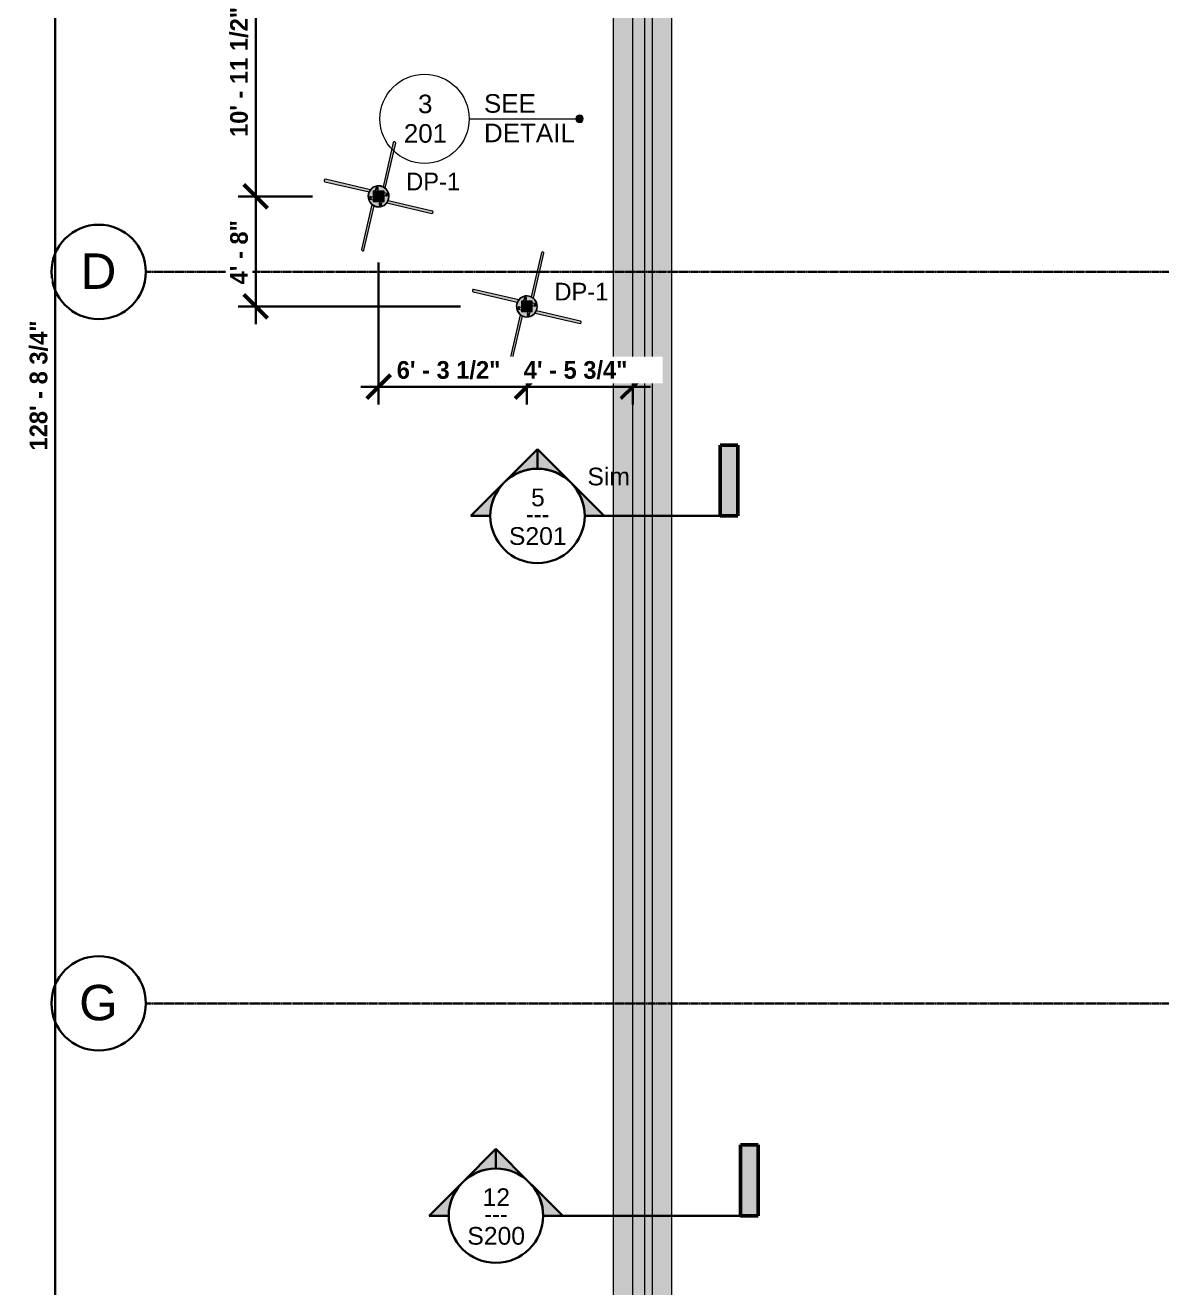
# Model space of a CAD drawing. Header units: inches. Extents: x -4164 to -1564, y 141 to 12367.
# Drawn here: x -4138 to -3560, y 10323 to 10965 of the extents above; entities that cross this region are included whole.
import ezdxf

# ---------------------------------------------------------------- set-up
doc = ezdxf.new("R2010")
doc.units = ezdxf.units.IN
doc.header["$MEASUREMENT"] = 0
doc.linetypes.add('Grid Line 1_2_', pattern=[0.875, 0.5, -0.125, 0.125, -0.125])
for name, color, linetype, lineweight in [('A-ANNO-DIMS', 211, 'Continuous', 9), ('A-ANNO-DIMS-96', 211, 'Continuous', 9), ('A-ANNO-NOTE', 131, 'Continuous', 30), ('A-DETL-GENF', 92, 'Continuous', 9), ('G-ANNO-SYMB', 111, 'Continuous', 30), ('S-FNDN', 32, 'Continuous', 13), ('S-FNDN-IDEN', 2, 'Continuous', 30), ('S-GRID', 1, 'Continuous', 9), ('S-GRID-IDEN', 1, 'Continuous', 30)]:
    doc.layers.add(name, color=color, linetype=linetype, lineweight=lineweight)
doc.styles.add('Arial', font='arial.ttf', dxfattribs={"height": 9.448819})
doc.styles.add('Arial_1', font='arial.ttf', dxfattribs={"height": 18})
doc.styles.add('Arial_3', font='arial.ttf', dxfattribs={"height": 9})
doc.styles.add('Century Gothic', font='', dxfattribs={"height": 9})
doc.styles.add('Century Gothic_B', font='', dxfattribs={"height": 9})
doc.styles.get('Century Gothic').set_extended_font_data('Century Gothic')
doc.styles.get('Century Gothic_B').set_extended_font_data('Century Gothic', bold=True)
doc.dimstyles.new('OD__1_4__Tol__', dxfattribs={"dimscale": 12, "dimtxt": 9.397514, "dimasz": 1, "dimexe": 0.75, "dimexo": 0.5, "dimgap": 0.125, "dimtad": 1, "dimrnd": 0.25, "dimzin": 1, "dimdsep": 46, "dimlunit": 4, "dimtxsty": 'Century Gothic_B', "dimblk1": 'OBLIQUE', "dimblk2": 'OBLIQUE', "dimsah": 1, "dimcen": 0.09, "dimdle": 0.75, "dimazin": 0, "dimtfac": 1, "dimtdec": 4, "dimtix": 1, "dimtmove": 0, "dimatfit": 3, "dimfxl": 1, "dimtvp": 1, "dimtfill": 1, "dimfrac": 2, "dimtolj": 1, "dimtzin": 0, "dimlwd": 30, "dimlwe": 30, "dimarcsym": 2})

# ---------------------------------------------------------------- blocks, each defined once
blk = doc.blocks.new('316600 - Special Foundations - Diamond Pier - Generic - 316600 - Special Foundations - Diamond Pier - Generic-V31-FOUNDATION PLAN')
at = {"layer": 'S-FNDN', "lineweight": 9}
h = blk.add_hatch(color=9, dxfattribs=at)
h.paths.add_polyline_path([(0.2, -4.04), (0.34, -3.82), (0.6, -3.7), (0.92, -3.71), (1.09, -2.99), (0.75, -3.05), (0.48, -3.22), (0.34, -3.45), (0.23, -3.92)], flags=0)
h.paths.add_polyline_path([(2.83, 4.55), (8.18, 27.69), (7.84, 27.69), (7.6, 27.58), (7.46, 27.36), (2.28, 4.86), (2.72, 4.61)], flags=0)
h = blk.add_hatch(color=9, dxfattribs=at)
h.paths.add_polyline_path([(1.42, -4.32), (1.63, -3.32), (1.52, -3.12), (1.4, -3.04), (1.09, -2.99), (0.92, -3.71), (1.21, -3.84), (1.39, -4.07), (1.43, -4.19)], flags=0)
h.paths.add_polyline_path([(3.39, 4.19), (8.69, 27.21), (8.58, 27.45), (8.33, 27.64), (8.18, 27.69), (2.83, 4.55), (3.38, 4.2)], flags=0)
h = blk.add_hatch(color=9, dxfattribs=at)
h.paths.add_polyline_path([(3.71, 0.92), (3.84, 1.21), (4.07, 1.39), (4.32, 1.42), (3.3, 1.63), (3.18, 1.59), (3.04, 1.42), (2.99, 1.25), (3.01, 1.08), (3.69, 0.93)], flags=0)
h.paths.add_polyline_path([(-4.57, 2.84), (-4.15, 3.38), (-27.21, 8.69), (-27.45, 8.58), (-27.64, 8.33), (-27.69, 8.18), (-4.71, 2.87)], flags=0)
h = blk.add_hatch(color=9, dxfattribs=at)
h.paths.add_polyline_path([(4.04, 0.2), (3.82, 0.34), (3.7, 0.6), (3.71, 0.92), (2.99, 1.09), (3.06, 0.75), (3.22, 0.48), (3.45, 0.34), (3.95, 0.22)], flags=0)
h.paths.add_polyline_path([(-4.87, 2.26), (-4.65, 2.73), (-4.57, 2.84), (-27.69, 8.18), (-27.69, 7.84), (-27.58, 7.6), (-27.36, 7.46), (-5.08, 2.31)], flags=0)
h = blk.add_hatch(color=9, dxfattribs=at)
h.paths.add_polyline_path([(-8.18, -27.69), (-2.83, -4.55), (-3.39, -4.19), (-8.69, -27.21), (-8.58, -27.45), (-8.33, -27.64)], flags=0)
h.paths.add_polyline_path([(-1.09, 2.99), (-0.92, 3.71), (-1.21, 3.84), (-1.39, 4.07), (-1.42, 4.32), (-1.63, 3.32), (-1.52, 3.12), (-1.4, 3.04), (-1.18, 2.99)], flags=0)
h = blk.add_hatch(color=9, dxfattribs=at)
h.paths.add_polyline_path([(-8.02, -27.71), (-7.72, -27.65), (-7.51, -27.48), (-7.43, -27.21), (-2.28, -4.86), (-2.83, -4.55), (-8.18, -27.69)], flags=0)
h.paths.add_polyline_path([(-1.09, 2.99), (-0.75, 3.05), (-0.48, 3.22), (-0.34, 3.45), (-0.25, 3.92), (-0.46, 3.75), (-0.76, 3.69), (-0.92, 3.71), (-1.07, 3.05)], flags=0)
for points in [[(-0.46, -5.39), (1.21, -5.25), (2.53, -4.78), (3.86, -3.76), (4.76, -2.52), (5.23, -1.21), (5.06, -1.21), (4.47, -2.65), (3.51, -3.82), (2.44, -4.61), (0.92, -5.11), (-0.46, -5.19), (-1.88, -4.86), (-3.27, -4.04), (-4.21, -3.07), (-4.91, -1.76), (-5.2, -0.25), (-5.08, 1.17), (-5.27, 1.21), (-5.38, -0.43), (-5.09, -1.84), (-4.32, -3.24), (-3.18, -4.36), (-1.88, -5.06), (-0.46, -5.39)], [(5.27, -1.22), (5.38, 0.43), (5.09, 1.84), (4.32, 3.24), (3.18, 4.36), (1.88, 5.06), (0.34, 5.38), (-1.21, 5.25), (-2.53, 4.78), (-3.77, 3.87), (-4.76, 2.52), (-5.23, 1.21), (-5.06, 1.21), (-4.47, 2.65), (-3.64, 3.73), (-2.44, 4.61), (-0.92, 5.11), (0.46, 5.19), (1.88, 4.86), (3.27, 4.04), (4.21, 3.07), (4.91, 1.76), (5.2, 0.3), (5.08, -1.17), (5.23, -1.21)], [(1.79, -2.62), (2.77, -2.59), (2.77, 2.62), (-2.77, 2.59), (-2.77, -2.62), (1.78, -2.62)], [(-0.76, 3.69), (-0.46, 3.75), (-0.25, 3.94), (-0.2, 4.04), (-0.25, 4.32), (-0.34, 4.43), (-0.62, 4.61), (-0.95, 4.65), (-1.21, 4.57), (-1.37, 4.43), (-1.42, 4.17), (-1.32, 3.95), (-0.96, 3.73), (-0.77, 3.69)], [(4.16, 0.2), (4.41, 0.31), (4.51, 0.42), (4.66, 0.82), (4.64, 0.97), (4.61, 1.17), (4.43, 1.37), (4.32, 1.42), (4.02, 1.37), (3.92, 1.28), (3.75, 1.01), (3.7, 0.69), (3.81, 0.36), (3.88, 0.3), (4.1, 0.2)], [(-4.19, -1.43), (-3.95, -1.32), (-3.75, -1.03), (-3.69, -0.76), (-3.75, -0.46), (-3.97, -0.23), (-4.04, -0.2), (-4.32, -0.25), (-4.43, -0.34), (-4.61, -0.62), (-4.65, -0.92), (-4.61, -1.17), (-4.38, -1.39), (-4.21, -1.43)], [(0.87, -4.66), (1.21, -4.57), (1.39, -4.38), (1.42, -4.32), (1.38, -4.04), (1.28, -3.92), (0.96, -3.73), (0.76, -3.69), (0.46, -3.75), (0.25, -3.94), (0.2, -4.04), (0.25, -4.32), (0.42, -4.51), (0.84, -4.66)]]:
    blk.add_hatch(color=9, dxfattribs=at).paths.add_polyline_path(points, flags=0)
h = blk.add_hatch(color=9, dxfattribs=at)
h.paths.add_polyline_path([(-0.44, -5.19), (1.07, -5.09), (2.44, -4.61), (3.67, -3.69), (4.58, -2.46), (5.08, -1.17), (2.77, -0.64), (2.77, -2.62), (-2.77, -2.62), (-2.77, 0.64), (-5.08, 1.17), (-5.2, -0.34), (-4.91, -1.76), (-4.19, -3.09), (-3.07, -4.19), (-1.88, -4.86), (-0.46, -5.19)], flags=0)
h.paths.add_polyline_path([(0.87, -4.66), (0.6, -4.6), (0.34, -4.44), (0.23, -4.29), (0.23, -3.92), (0.39, -3.32), (0.6, -3.12), (0.92, -3.01), (1.25, -3), (1.52, -3.12), (1.63, -3.32), (1.58, -3.63), (1.37, -4.43), (1.17, -4.61), (0.89, -4.66)], flags=0)
h.paths.add_polyline_path([(-3.3, -1.63), (-3.63, -1.58), (-4.43, -1.37), (-4.61, -1.17), (-4.65, -0.79), (-4.59, -0.55), (-4.32, -0.25), (-4.29, -0.23), (-3.92, -0.23), (-3.32, -0.39), (-3.12, -0.6), (-3.02, -0.92), (-2.99, -1.25), (-3.09, -1.52), (-3.22, -1.61), (-3.3, -1.63)], flags=0)
h = blk.add_hatch(color=9, dxfattribs=at)
h.paths.add_polyline_path([(5.08, -1.17), (5.2, 0.3), (4.91, 1.76), (4.19, 3.09), (3.07, 4.19), (1.88, 4.86), (0.34, 5.19), (-1.07, 5.09), (-2.48, 4.58), (-3.71, 3.63), (-4.57, 2.48), (-5.08, 1.17), (-2.77, 0.64), (-2.77, 2.62), (2.77, 2.62), (2.77, -0.64), (4.73, -1.09)], flags=0)
h.paths.add_polyline_path([(4.16, 0.2), (3.82, 0.25), (3.32, 0.39), (3.12, 0.6), (3.02, 0.92), (2.99, 1.25), (3.09, 1.52), (3.22, 1.61), (3.3, 1.63), (3.63, 1.58), (4.43, 1.37), (4.61, 1.17), (4.66, 0.82), (4.64, 0.71), (4.43, 0.33), (4.29, 0.23), (4.19, 0.21)], flags=0)
h.paths.add_polyline_path([(-1.09, 2.99), (-1.4, 3.04), (-1.59, 3.21), (-1.62, 3.44), (-1.58, 3.63), (-1.37, 4.43), (-1.17, 4.61), (-0.84, 4.66), (-0.55, 4.59), (-0.25, 4.32), (-0.23, 4.29), (-0.23, 3.92), (-0.39, 3.32), (-0.6, 3.12), (-0.92, 3.01), (-1.08, 2.99)], flags=0)
h = blk.add_hatch(color=9, dxfattribs=at)
h.paths.add_polyline_path([(27.21, -8.69), (27.45, -8.58), (27.64, -8.33), (27.69, -8.18), (4.57, -2.84), (4.15, -3.38), (27.08, -8.68)], flags=0)
h.paths.add_polyline_path([(-3.3, -1.63), (-3.18, -1.59), (-3.04, -1.42), (-2.99, -1.25), (-3.01, -1.08), (-3.71, -0.92), (-3.84, -1.21), (-4.07, -1.39), (-4.32, -1.42), (-3.43, -1.63)], flags=0)
h = blk.add_hatch(color=9, dxfattribs=at)
h.paths.add_polyline_path([(27.69, -8.18), (27.69, -7.84), (27.58, -7.6), (27.36, -7.46), (4.86, -2.28), (4.65, -2.73), (4.57, -2.84), (6.8, -3.35)], flags=0)
h.paths.add_polyline_path([(-2.99, -1.09), (-3.06, -0.75), (-3.22, -0.48), (-3.45, -0.34), (-3.92, -0.25), (-3.75, -0.46), (-3.69, -0.76), (-3.71, -0.92), (-2.99, -1.09)], flags=0)
at = {"layer": 'S-FNDN', "color": 7}
for p, q in [((7.46, 27.36), (2.26, 4.87)), ((3.39, 4.19), (8.68, 27.08)), ((-27.36, 7.46), (-4.87, 2.26)), ((-4.15, 3.38), (-27.08, 8.68)), ((2.77, 2.62), (-2.77, 2.62)), ((-2.77, 2.62), (-2.77, -2.62)), ((-1.42, 4.32), (-1.77, 2.8)), ((-0.47, 2.87), (-0.2, 4.04)), ((2.77, -2.62), (2.77, 2.62)), ((4.32, 1.42), (2.77, 1.78)), ((2.88, 0.47), (4.04, 0.2)), ((-3.39, -4.19), (-8.68, -27.08)), ((-7.46, -27.36), (-2.26, -4.87)), ((-4.32, -1.42), (-2.77, -1.78)), ((-2.88, -0.47), (-4.04, -0.2)), ((-2.77, -2.62), (2.77, -2.62)), ((0.47, -2.87), (0.2, -4.04)), ((1.42, -4.32), (1.77, -2.8)), ((4.15, -3.38), (27.08, -8.68)), ((27.36, -7.46), (4.87, -2.26))]:
    blk.add_line(p, q, dxfattribs=at)
for radius, start, end in [(5.41, 166.9807, 346.9807), (5.41, 346.9807, 166.9807), (5.21, 166.9807, 346.9807), (5.21, 346.9807, 166.9807)]:
    blk.add_arc((0, 0), radius, start, end, dxfattribs=at)
for centre, major_axis, start_param, end_param in [((8.07, 27.22), (-0.609, 0.141), 4.712389, 6.283185), ((8.07, 27.22), (-0.609, 0.141), 3.141593, 4.712389), ((-27.22, 8.07), (0.141, 0.609), 1.570796, 3.141593), ((-27.22, 8.07), (0.141, 0.609), 0, 1.570796), ((-0.81, 4.18), (-0.609, 0.141), 4.712389, 7.853982), ((-0.81, 4.18), (-0.609, 0.141), 1.570796, 4.712389), ((4.18, 0.81), (0.141, 0.609), 1.570796, 4.712389), ((4.18, 0.81), (0.141, 0.609), 4.712389, 7.853982), ((-4.18, -0.81), (0.141, 0.609), 1.570796, 4.712389), ((-4.18, -0.81), (0.141, 0.609), 4.712389, 7.853982), ((0.81, -4.18), (-0.609, 0.141), 4.712389, 7.853982), ((0.81, -4.18), (-0.609, 0.141), 1.570796, 4.712389), ((27.22, -8.07), (0.141, 0.609), 3.141593, 4.712389), ((27.22, -8.07), (0.141, 0.609), 4.712389, 6.283185), ((-8.07, -27.22), (-0.609, 0.141), 0, 1.570796), ((-8.07, -27.22), (-0.609, 0.141), 1.570796, 3.141593)]:
    blk.add_ellipse(centre, major_axis=major_axis, ratio=0.764544, start_param=start_param, end_param=end_param, dxfattribs=at)
blk = doc.blocks.new('DETAIL_1 - DETAIL_1-616863-FOUNDATION PLAN')
at = {"layer": 'A-DETL-GENF'}
blk.add_hatch(color=256, dxfattribs=at).paths.add_polyline_path([(56.18, -1.88), (56.67, -1.82), (57.12, -1.63), (57.51, -1.33), (57.81, -0.94), (58, -0.49), (58.06, 0), (58, 0.49), (57.81, 0.94), (57.51, 1.33), (57.12, 1.63), (56.67, 1.82), (56.18, 1.88), (55.69, 1.82), (55.24, 1.63), (54.85, 1.33), (54.55, 0.94), (54.37, 0.49), (54.3, 0), (54.37, -0.49), (54.55, -0.94), (54.85, -1.33), (55.24, -1.63), (55.69, -1.82)], flags=0)
blk.add_line((0, 0), (54.3, 0), dxfattribs=at)
blk.add_circle((-22.68, 0), 22.68, dxfattribs=at)
for start, end in [(0, 180), (180, 360)]:
    blk.add_arc((56.18, 0), 1.88, start, end, dxfattribs=at)
blk = doc.blocks.new('Grid - Grid Head - Circle-1738874-FOUNDATION PLAN')
at = {"layer": 'S-GRID-IDEN'}
for start, end in [(360, 180), (180, 360)]:
    blk.add_arc((0, 0), 0.25, start, end, dxfattribs=at)
blk = doc.blocks.new('DIMBLOCK25-FOUNDATION PLAN')
at = {"layer": 'A-ANNO-DIMS-96', "lineweight": 50}
for p, q in [((-4021.06, 10877.61), (-4027.06, 10883.61)), ((-4021.06, 10877.61), (-4015.06, 10871.61)), ((-4021.06, 10821.61), (-4027.06, 10827.61)), ((-4021.06, 10821.61), (-4015.06, 10815.61))]:
    blk.add_line(p, q, dxfattribs=at)
at = {"layer": 'A-ANNO-DIMS-96', "lineweight": 30}
for p, q in [((-3992.26, 10877.61), (-4030.06, 10877.61)), ((-4021.06, 10812.61), (-4021.06, 10877.61)), ((-4021.06, 10877.61), (-3992.26, 10877.61)), ((-3916.86, 10821.61), (-4030.06, 10821.61)), ((-4021.06, 10821.61), (-3916.86, 10821.61))]:
    blk.add_line(p, q, dxfattribs=at)
at = {"layer": 'A-ANNO-DIMS-96', "color": 0, "lineweight": 30, "insert": (-4034.1, 10832.83), "char_height": 9, "width": 40.2751, "attachment_point": 1, "rotation": 90, "line_spacing_factor": 0.984502, "style": 'Century Gothic_B', "bg_fill": 3, "box_fill_scale": 1.25, "bg_fill_color": 256, "bg_fill_true_color": 13158600, "bg_fill_transparency": 0}
blk.add_mtext('4\' - 8"', dxfattribs=at)
blk = doc.blocks.new('_Oblique')
at = {"color": 0, "linetype": 'ByBlock', "lineweight": -2}
blk.add_line((-0.5, -0.5), (0.5, 0.5), dxfattribs=at)
blk = doc.blocks.new('DIMBLOCK26-FOUNDATION PLAN')
at = {"layer": 'A-ANNO-DIMS-96', "lineweight": 30}
for p, q in [((-4021.06, 10877.61), (-4021.06, 11017.99)), ((-3992.26, 11008.99), (-4030.06, 11008.99)), ((-4021.06, 11008.99), (-3992.26, 11008.99)), ((-3992.26, 10877.61), (-4030.06, 10877.61)), ((-4021.06, 10877.61), (-3992.26, 10877.61))]:
    blk.add_line(p, q, dxfattribs=at)
at = {"layer": 'A-ANNO-DIMS-96', "lineweight": 50}
for p, q in [((-4021.06, 11008.99), (-4027.06, 11014.99)), ((-4021.06, 11008.99), (-4015.06, 11002.99)), ((-4021.06, 10877.61), (-4027.06, 10883.61)), ((-4021.06, 10877.61), (-4015.06, 10871.61))]:
    blk.add_line(p, q, dxfattribs=at)
at = {"layer": 'A-ANNO-DIMS-96', "color": 0, "lineweight": 30, "insert": (-4034.1, 10907.8), "char_height": 9, "width": 85.2041, "attachment_point": 1, "rotation": 90, "line_spacing_factor": 0.984502, "style": 'Century Gothic_B', "bg_fill": 3, "box_fill_scale": 1.25, "bg_fill_color": 256, "bg_fill_true_color": 13158600, "bg_fill_transparency": 0}
blk.add_mtext('10\' - 11 1/2"', dxfattribs=at)
blk = doc.blocks.new('DIMBLOCK27-FOUNDATION PLAN')
at = {"layer": 'A-ANNO-DIMS-96', "lineweight": 30}
for p, q in [((-3958.55, 10843.9), (-3958.55, 10771.8)), ((-3958.55, 10780.8), (-3958.55, 10843.9)), ((-3883.15, 10787.9), (-3883.15, 10771.8)), ((-3883.15, 10780.8), (-3883.15, 10787.9)), ((-3967.55, 10780.8), (-3883.15, 10780.8))]:
    blk.add_line(p, q, dxfattribs=at)
at = {"layer": 'A-ANNO-DIMS-96', "lineweight": 50}
for p, q in [((-3958.55, 10780.8), (-3952.55, 10786.8)), ((-3883.15, 10780.8), (-3877.15, 10786.8)), ((-3958.55, 10780.8), (-3964.55, 10774.8)), ((-3883.15, 10780.8), (-3889.15, 10774.8))]:
    blk.add_line(p, q, dxfattribs=at)
at = {"layer": 'A-ANNO-DIMS-96', "color": 0, "lineweight": 30, "insert": (-3949.34, 10793.83), "char_height": 9, "width": 68.3781, "attachment_point": 1, "line_spacing_factor": 0.984502, "style": 'Century Gothic_B', "bg_fill": 3, "box_fill_scale": 1.25, "bg_fill_color": 256, "bg_fill_true_color": 13158600, "bg_fill_transparency": 0}
blk.add_mtext('6\' - 3 1/2"', dxfattribs=at)
blk = doc.blocks.new('DIMBLOCK28-FOUNDATION PLAN')
at = {"layer": 'A-ANNO-DIMS-96', "lineweight": 30}
for p, q in [((-3883.15, 10787.9), (-3883.15, 10771.8)), ((-3883.15, 10780.8), (-3883.15, 10787.9)), ((-3883.15, 10780.8), (-3820.32, 10780.8)), ((-3829.32, 10783.28), (-3829.32, 10771.8)), ((-3829.32, 10780.8), (-3829.32, 10783.28))]:
    blk.add_line(p, q, dxfattribs=at)
at = {"layer": 'A-ANNO-DIMS-96', "lineweight": 50}
for p, q in [((-3883.15, 10780.8), (-3877.15, 10786.8)), ((-3829.32, 10780.8), (-3823.32, 10786.8)), ((-3883.15, 10780.8), (-3889.15, 10774.8)), ((-3829.32, 10780.8), (-3835.32, 10774.8))]:
    blk.add_line(p, q, dxfattribs=at)
at = {"layer": 'A-ANNO-DIMS-96', "color": 0, "lineweight": 30, "insert": (-3884.73, 10793.83), "char_height": 9, "width": 68.3781, "attachment_point": 1, "line_spacing_factor": 0.984502, "style": 'Century Gothic_B', "bg_fill": 3, "box_fill_scale": 1.25, "bg_fill_color": 256, "bg_fill_true_color": 13158600, "bg_fill_transparency": 0}
blk.add_mtext('4\' - 5 3/4"', dxfattribs=at)
blk = doc.blocks.new('Drafting View - 3_32_ x 3_8_-1738294-FOUNDATION PLAN')
at = {"layer": 'G-ANNO-SYMB', "lineweight": 9}
blk.add_hatch(color=256, dxfattribs=at).paths.add_polyline_path([(0, 0.375), (0, 0), (-0.09375, 0), (-0.09375, 0.375)], flags=0)
at = {"layer": 'G-ANNO-SYMB', "lineweight": 50}
for p, q in [((0, 0.375), (-0.09375, 0.375)), ((-0.09375, 0.375), (-0.09375, 0)), ((0, 0), (0, 0.375)), ((-0.09375, 0), (0, 0))]:
    blk.add_line(p, q, dxfattribs=at)
blk = doc.blocks.new('Drafting View - Section Head - Filled-1738293-FOUNDATION PLAN')
at = {"layer": 'G-ANNO-SYMB', "lineweight": 9}
h = blk.add_hatch(color=256, dxfattribs=at)
edge = h.paths.add_edge_path(flags=0)
edge.add_line((-0.4268, 0.1768), (-0.25, 0.3536))
edge.add_line((-0.25, 0.3536), (-0.25, 0.25))
edge.add_arc((-0.25, 0), 0.25, 90, 135)
h = blk.add_hatch(color=256, dxfattribs=at)
edge = h.paths.add_edge_path(flags=0)
edge.add_arc((-0.25, 0), 0.25, 45, 90)
edge.add_line((-0.25, 0.25), (-0.25, 0.3536))
edge.add_line((-0.25, 0.3536), (-0.0732, 0.1768))
h = blk.add_hatch(color=256, dxfattribs=at)
edge = h.paths.add_edge_path(flags=0)
edge.add_arc((-0.25, 0), 0.2503, 137.9216, 180)
edge.add_line((-0.5003, 0), (-0.6036, 0))
edge.add_line((-0.6036, 0), (-0.4358, 0.1678))
h = blk.add_hatch(color=256, dxfattribs=at)
edge = h.paths.add_edge_path(flags=0)
edge.add_line((-0.0642, 0.1678), (0.1036, 0))
edge.add_line((0.1036, 0), (0.0003, 0))
edge.add_arc((-0.25, 0), 0.2503, 0, 42.0784)
at = {"layer": 'G-ANNO-SYMB'}
for p, q in [((-0.25, 0.3536), (-0.4268, 0.1768)), ((-0.25, 0.25), (-0.25, 0.3536)), ((-0.0732, 0.1768), (-0.25, 0.3536)), ((-0.25, 0.3536), (-0.25, 0.25)), ((-0.4358, 0.1678), (-0.6036, 0)), ((0.1036, 0), (-0.0642, 0.1678)), ((-0.6036, 0), (-0.5003, 0)), ((0.0003, 0), (0.1036, 0))]:
    blk.add_line(p, q, dxfattribs=at)
for centre, radius, start, end in [((-0.2503, 0), 0.25, 360, 180), ((-0.25, 0), 0.25, 90, 135), ((-0.25, 0), 0.25, 45, 90), ((-0.25, 0), 0.2503, 137.9216, 180), ((-0.25, 0), 0.2503, 0, 42.0784), ((-0.2503, 0), 0.25, 180, 360)]:
    blk.add_arc(centre, radius, start, end, dxfattribs=at)
blk = doc.blocks.new('DIMBLOCK72-FOUNDATION PLAN')
at = {"layer": 'A-ANNO-DIMS-96', "lineweight": 50}
for p, q in [((-4123.02, 11556.19), (-4129.02, 11562.19)), ((-4123.02, 11556.19), (-4117.02, 11550.19)), ((-4123.02, 10011.56), (-4129.02, 10017.56)), ((-4123.02, 10011.56), (-4117.02, 10005.56))]:
    blk.add_line(p, q, dxfattribs=at)
at = {"layer": 'A-ANNO-DIMS-96', "lineweight": 30}
for p, q in [((-3835.32, 11556.19), (-4132.02, 11556.19)), ((-4123.02, 11556.19), (-4123.02, 10011.56)), ((-4123.02, 11556.19), (-3835.32, 11556.19)), ((-3835.32, 10011.56), (-4132.02, 10011.56)), ((-4123.02, 10011.56), (-3835.32, 10011.56))]:
    blk.add_line(p, q, dxfattribs=at)
at = {"layer": 'A-ANNO-DIMS-96', "color": 0, "lineweight": 30, "insert": (-4136.06, 10748.37), "char_height": 9, "width": 85.2041, "attachment_point": 1, "rotation": 90, "line_spacing_factor": 0.984502, "style": 'Century Gothic_B', "bg_fill": 3, "box_fill_scale": 1.25, "bg_fill_color": 256, "bg_fill_true_color": 13158600, "bg_fill_transparency": 0}
blk.add_mtext('128\' - 8 3/4"', dxfattribs=at)
blk = doc.blocks.new('Section - 3_32_ x 3_8_-1738294-FOUNDATION PLAN')
at = {"layer": 'G-ANNO-SYMB', "lineweight": 9}
blk.add_hatch(color=256, dxfattribs=at).paths.add_polyline_path([(0, 0.375), (0, 0), (-0.09375, 0), (-0.09375, 0.375)], flags=0)
at = {"layer": 'G-ANNO-SYMB', "lineweight": 50}
for p, q in [((0, 0.375), (-0.09375, 0.375)), ((-0.09375, 0.375), (-0.09375, 0)), ((0, 0), (0, 0.375)), ((-0.09375, 0), (0, 0))]:
    blk.add_line(p, q, dxfattribs=at)
blk = doc.blocks.new('Section - Section Head - Filled-1738293-FOUNDATION PLAN')
at = {"layer": 'G-ANNO-SYMB', "lineweight": 9}
h = blk.add_hatch(color=256, dxfattribs=at)
edge = h.paths.add_edge_path(flags=0)
edge.add_line((-0.4268, 0.1768), (-0.25, 0.3536))
edge.add_line((-0.25, 0.3536), (-0.25, 0.25))
edge.add_arc((-0.25, 0), 0.25, 90, 135)
h = blk.add_hatch(color=256, dxfattribs=at)
edge = h.paths.add_edge_path(flags=0)
edge.add_arc((-0.25, 0), 0.25, 45, 90)
edge.add_line((-0.25, 0.25), (-0.25, 0.3536))
edge.add_line((-0.25, 0.3536), (-0.0732, 0.1768))
h = blk.add_hatch(color=256, dxfattribs=at)
edge = h.paths.add_edge_path(flags=0)
edge.add_arc((-0.25, 0), 0.2503, 137.9216, 180)
edge.add_line((-0.5003, 0), (-0.6036, 0))
edge.add_line((-0.6036, 0), (-0.4358, 0.1678))
h = blk.add_hatch(color=256, dxfattribs=at)
edge = h.paths.add_edge_path(flags=0)
edge.add_line((-0.0642, 0.1678), (0.1036, 0))
edge.add_line((0.1036, 0), (0.0003, 0))
edge.add_arc((-0.25, 0), 0.2503, 0, 42.0784)
at = {"layer": 'G-ANNO-SYMB'}
for p, q in [((-0.25, 0.3536), (-0.4268, 0.1768)), ((-0.25, 0.25), (-0.25, 0.3536)), ((-0.0732, 0.1768), (-0.25, 0.3536)), ((-0.25, 0.3536), (-0.25, 0.25)), ((-0.4358, 0.1678), (-0.6036, 0)), ((0.1036, 0), (-0.0642, 0.1678)), ((-0.6036, 0), (-0.5003, 0)), ((0.0003, 0), (0.1036, 0))]:
    blk.add_line(p, q, dxfattribs=at)
for centre, radius, start, end in [((-0.2503, 0), 0.25, 360, 180), ((-0.25, 0), 0.25, 90, 135), ((-0.25, 0), 0.25, 45, 90), ((-0.25, 0), 0.2503, 137.9216, 180), ((-0.25, 0), 0.2503, 0, 42.0784), ((-0.2503, 0), 0.25, 180, 360)]:
    blk.add_arc(centre, radius, start, end, dxfattribs=at)

msp = doc.modelspace()

# ---------------------------------------------------------------- hatches: boundary and pattern name
at = {"layer": 'S-FNDN', "lineweight": 9}
h = msp.add_hatch(dxfattribs=at)
h.set_pattern_fill('FP_6', color=256, style=0, pattern_type=2)
h.set_pattern_definition([(50, (0, 0), (27.5427, -2.40992), [2.88, -31.68]), (355, (0, 0), (-5.327844, 28.884266), [2.304, -25.344]), (100.451, (2.295, -0.2), (22.215316, 26.47393), [2.448, -26.924]), (46.184, (0, 7.68), (40.98187, -6.35642), [4.32, -47.52]), (96.636, (3.415, 7.15), (35.89075, 37.40619), [3.671, -40.386]), (351.184, (0, 7.68), (35.89097, 37.40622), [3.456, -38.016]), (21, (3.84, 5.76), (22.921036, -15.46073), [2.88, -31.68]), (326, (3.84, 5.76), (9.34353, 27.84574), [2.304, -25.344]), (71.451, (5.75, 4.472), (32.26477, 12.38442), [2.448, -26.924]), (37.5, (0, 0), (0.466855, 12.782707), [1.267, -23.77, 1.267, -24.461, -25.44]), (37.5, (0, 0), (0.466855, 12.782707), [-50.765, 1.267, -24.173]), (7.5, (0, 0), (10.10159, 15.14509), [1.267, -13.402, 1.267, -23.194, -9.696]), (7.5, (0, 0), (10.10159, 15.14509), [-39.13, 1.267, -8.429]), (327.5, (-8.563, 0), (20.499161, -0.86578), [1.267, -8.333, 1.267, -28.685, -39.744]), (327.5, (-8.563, 0), (20.499161, -0.86578), [-39.552, 1.267, -38.477]), (317.5, (-12.403, 0), (22.39478, 3.844288), [1.267, -11.213, 1.267, -18.624, -28.224]), (317.5, (-12.403, 0), (22.39478, 3.844288), [-32.371, 1.267, -26.957])])
h.paths.add_polyline_path([(-3829.32374, 9901.1894), (-3829.32374, 11002.1144), (-3839.32374, 11002.1144), (-3839.32374, 9901.1894), (-3829.45592, 9901.1894)], flags=0)
h.paths.add_polyline_path([(-3819.32374, 9911.1894), (-3809.32374, 9911.1894), (-3809.32374, 11432.1894), (-3819.32374, 11432.1894), (-3819.32374, 9937.97906)], flags=0)
h.paths.add_polyline_path([(-3839.32374, 11032.1144), (-3833.32374, 11032.1144), (-3833.32374, 11415.9894), (-3839.32374, 11415.9894), (-3839.32374, 11067.40437)], flags=0)
h.paths.add_polyline_path([(-3818.82374, 11440.1894), (-3809.32374, 11440.1894), (-3809.32374, 11466.9894), (-3818.82374, 11466.9894), (-3818.82374, 11514.9894), (-3809.32374, 11514.9894), (-3809.32374, 11544.1894), (-3819.32374, 11544.1894), (-3819.32374, 11440.1894)], flags=0)
h.paths.add_polyline_path([(-3839.32374, 11445.9894), (-3829.32374, 11445.9894), (-3829.32374, 11556.1894), (-3839.32374, 11556.1894), (-3839.32374, 11544.1894)], flags=0)
at = {"layer": 'S-FNDN'}
for points in [[(-3819.32374, 10011.5599), (-3819.32374, 11544.1894), (-3823.32374, 11544.1894), (-3823.32374, 10011.5599)], [(-3829.32374, 10204.5894), (-3823.32374, 10204.5894), (-3823.32374, 10972.5894), (-3829.32374, 10972.5894), (-3829.32374, 10264.26106)]]:
    msp.add_hatch(color=256, dxfattribs=at).paths.add_polyline_path(points, flags=0)

# ---------------------------------------------------------------- linework, layer by layer
at = {"layer": 'G-ANNO-SYMB'}
msp.add_line((-3874.87018, 10359.1894), (-3774.54482, 10359.1894), dxfattribs=at)
at = {"layer": 'S-FNDN'}
for p, q in [((-3823.32374, 11544.1894), (-3823.32374, 10166.1894)), ((-3819.32374, 11432.1894), (-3819.32374, 9901.1894)), ((-3829.32374, 9891.1894), (-3829.32374, 11010.9894))]:
    msp.add_line(p, q, dxfattribs=at)
at = {"layer": 'S-FNDN', "color": 253}
for p, q in [((-3809.32374, 9911.1894), (-3809.32374, 11424.1894)), ((-3839.32374, 11002.1144), (-3839.32374, 9910.1894))]:
    msp.add_line(p, q, dxfattribs=at)
at = {"layer": 'S-GRID', "linetype": 'Grid Line 1_2_', "lineweight": 30}
for p, q in [((-1777.2452, 10839.1894), (-4076.95, 10839.1894)), ((-1777.2452, 10467.1894), (-4076.95, 10467.1894))]:
    msp.add_line(p, q, dxfattribs=at)

# ---------------------------------------------------------------- block references
at = {"layer": 'A-DETL-GENF'}
msp.add_blockref('DETAIL_1 - DETAIL_1-616863-FOUNDATION PLAN', (-3912.50484, 10917.06341), dxfattribs=at)
at = {"layer": 'G-ANNO-SYMB', "extrusion": (0, 0, -1), "xscale": 95.99999999999994, "yscale": 95.99999999999994, "zscale": 95.99999999999994}
for name, p in [('Section - 3_32_ x 3_8_-1738294-FOUNDATION PLAN', (3784.78655, 10715.08134)), ('Drafting View - 3_32_ x 3_8_-1738294-FOUNDATION PLAN', (3774.54482, 10359.1894))]:
    msp.add_blockref(name, p, dxfattribs=at)
at = {"layer": 'G-ANNO-SYMB', "xscale": 95.99999999999994, "yscale": 95.99999999999994, "zscale": 95.99999999999994}
msp.add_blockref('Drafting View - Section Head - Filled-1738293-FOUNDATION PLAN', (-3874.87018, 10359.1894), dxfattribs=at)
at = {"layer": 'S-FNDN', "color": 7}
for p in [(-3958.5533, 10877.60879), (-3883.1533, 10821.60879)]:
    msp.add_blockref('316600 - Special Foundations - Diamond Pier - Generic - 316600 - Special Foundations - Diamond Pier - Generic-V31-FOUNDATION PLAN', p, dxfattribs=at)
at = {"layer": 'S-GRID-IDEN', "xscale": 95.99999999999994, "yscale": 95.99999999999994, "zscale": 95.99999999999994, "rotation": 89.99999999999987}
for p in [(-4100.95, 10839.1894), (-4100.95, 10467.1894)]:
    msp.add_blockref('Grid - Grid Head - Circle-1738874-FOUNDATION PLAN', p, dxfattribs=at)

# ---------------------------------------------------------------- texts
at = {"layer": 'A-ANNO-NOTE', "lineweight": 9, "attachment_point": 1, "style": 'Arial'}
for s, insert, char_height, width in [('3', (-3938.49962, 10929.34747), 9.44882, 8.787), ('SEE', (-3904.96337, 10929.58429), 9.448819, 31.815), ('201', (-3945.74962, 10914.34747), 9.448819, 26.361), ('DETAIL', (-3904.96337, 10914.58429), 9.448819, 56.055)]:
    msp.add_mtext(s, dxfattribs=dict(at, insert=insert, char_height=char_height, width=width))
at = {"layer": 'G-ANNO-SYMB', "lineweight": 9, "char_height": 9, "attachment_point": 1}
for s, insert, width, style in [('12', (-3905.68721, 10373.09803), 16.968, 'Arial_3'), ('---', (-3904.84246, 10364.59134), 15.453, 'Century Gothic'), ('S200', (-3913.43525, 10353.46179), 35.754, 'Arial_3')]:
    msp.add_mtext(s, dxfattribs=dict(at, insert=insert, width=width, style=style))
at = {"layer": 'S-FNDN-IDEN', "lineweight": 9, "char_height": 9, "width": 34.239, "attachment_point": 1, "style": 'Century Gothic'}
for insert in [(-3944.52373, 10889.64504), (-3869.12373, 10833.64504)]:
    msp.add_mtext('DP-1', dxfattribs=dict(at, insert=insert))
at = {"layer": 'S-GRID-IDEN', "lineweight": 9, "char_height": 18, "attachment_point": 1, "style": 'Arial_1'}
for s, insert, width in [('D', (-4110.11235, 10848.57022), 22.119), ('G', (-4110.84936, 10476.57022), 23.937)]:
    msp.add_mtext(s, dxfattribs=dict(at, insert=insert, width=width))

# ---------------------------------------------------------------- next in the draw order: dimensions: what is measured, and where the dimension line sits
at = {"layer": 'A-ANNO-DIMS', "lineweight": 30}
dim = msp.add_linear_dim(base=(-4021.06028, 10877.60879), p1=(-3910.86177, 10821.60879), p2=(-3986.26177, 10877.60879), angle=90, dimstyle='OD__1_4__Tol__', override={"dimpost": '<>', "dimfxl": 93.921031}, dxfattribs=at)
dim.commit()
dim.dimension.update_dxf_attribs({"geometry": 'DIMBLOCK25-FOUNDATION PLAN', "text_midpoint": (-4027.28665, 10849.60879)})

# ---------------------------------------------------------------- next in the draw order: dimensions: what is measured, and where the dimension line sits
dim = msp.add_linear_dim(base=(-4021.06028, 11008.995), p1=(-3986.26177, 10877.60879), p2=(-3986.26177, 11008.995), angle=90, dimstyle='OD__1_4__Tol__', override={"dimpost": '<>', "dimfxl": 131.386205}, dxfattribs=at)
dim.commit()
dim.dimension.update_dxf_attribs({"geometry": 'DIMBLOCK26-FOUNDATION PLAN', "text_midpoint": (-4027.99026, 10943.3019)})
dim = msp.add_linear_dim(base=(-3883.1533, 10780.79897), p1=(-3958.5533, 10849.90032), p2=(-3883.1533, 10793.90032), dimstyle='OD__1_4__Tol__', override={"dimpost": '<>', "dimfxl": 93.921031}, dxfattribs=at)
dim.commit()
dim.dimension.update_dxf_attribs({"geometry": 'DIMBLOCK27-FOUNDATION PLAN', "text_midpoint": (-3920.8533, 10787.72895)})

# ---------------------------------------------------------------- next in the draw order: dimensions: what is measured, and where the dimension line sits
dim = msp.add_linear_dim(base=(-3829.32374, 10780.79897), p1=(-3883.1533, 10793.90032), p2=(-3829.32374, 10789.28426), dimstyle='OD__1_4__Tol__', override={"dimpost": '<>', "dimfxl": 54.02712}, dxfattribs=at)
dim.commit()
dim.dimension.update_dxf_attribs({"geometry": 'DIMBLOCK28-FOUNDATION PLAN', "text_midpoint": (-3856.23852, 10787.72895)})

# ---------------------------------------------------------------- next in the draw order: dimensions: what is measured, and where the dimension line sits
dim = msp.add_linear_dim(base=(-4123.01961, 10011.5599), p1=(-3829.32374, 11556.1894), p2=(-3829.32374, 10011.5599), angle=90, dimstyle='OD__1_4__Tol__', override={"dimpost": '<>', "dimfxl": 1544.629494}, dxfattribs=at)
dim.commit()
dim.dimension.update_dxf_attribs({"geometry": 'DIMBLOCK72-FOUNDATION PLAN', "text_midpoint": (-4129.94959, 10783.87465)})

# ---------------------------------------------------------------- next in the draw order: linework, layer by layer
at = {"layer": 'G-ANNO-SYMB'}
msp.add_line((-3853.71251, 10715.08134), (-3784.78655, 10715.08134), dxfattribs=at)

# ---------------------------------------------------------------- next in the draw order: block references
at = {"layer": 'G-ANNO-SYMB', "xscale": 95.99999999999994, "yscale": 95.99999999999994, "zscale": 95.99999999999994}
msp.add_blockref('Section - Section Head - Filled-1738293-FOUNDATION PLAN', (-3853.71251, 10715.08134), dxfattribs=at)

# ---------------------------------------------------------------- next in the draw order: texts
at = {"layer": 'G-ANNO-SYMB', "lineweight": 9, "char_height": 9, "attachment_point": 1}
for s, insert, width, style in [('Sim', (-3852.33153, 10739.62168), 26.664, 'Arial_3'), ('5', (-3881.03349, 10728.98997), 8.484, 'Arial_3'), ('---', (-3883.6848, 10720.48328), 15.453, 'Century Gothic'), ('S201', (-3892.27758, 10709.35373), 35.754, 'Arial_3')]:
    msp.add_mtext(s, dxfattribs=dict(at, insert=insert, width=width, style=style))

doc.saveas('drawing.dxf')
